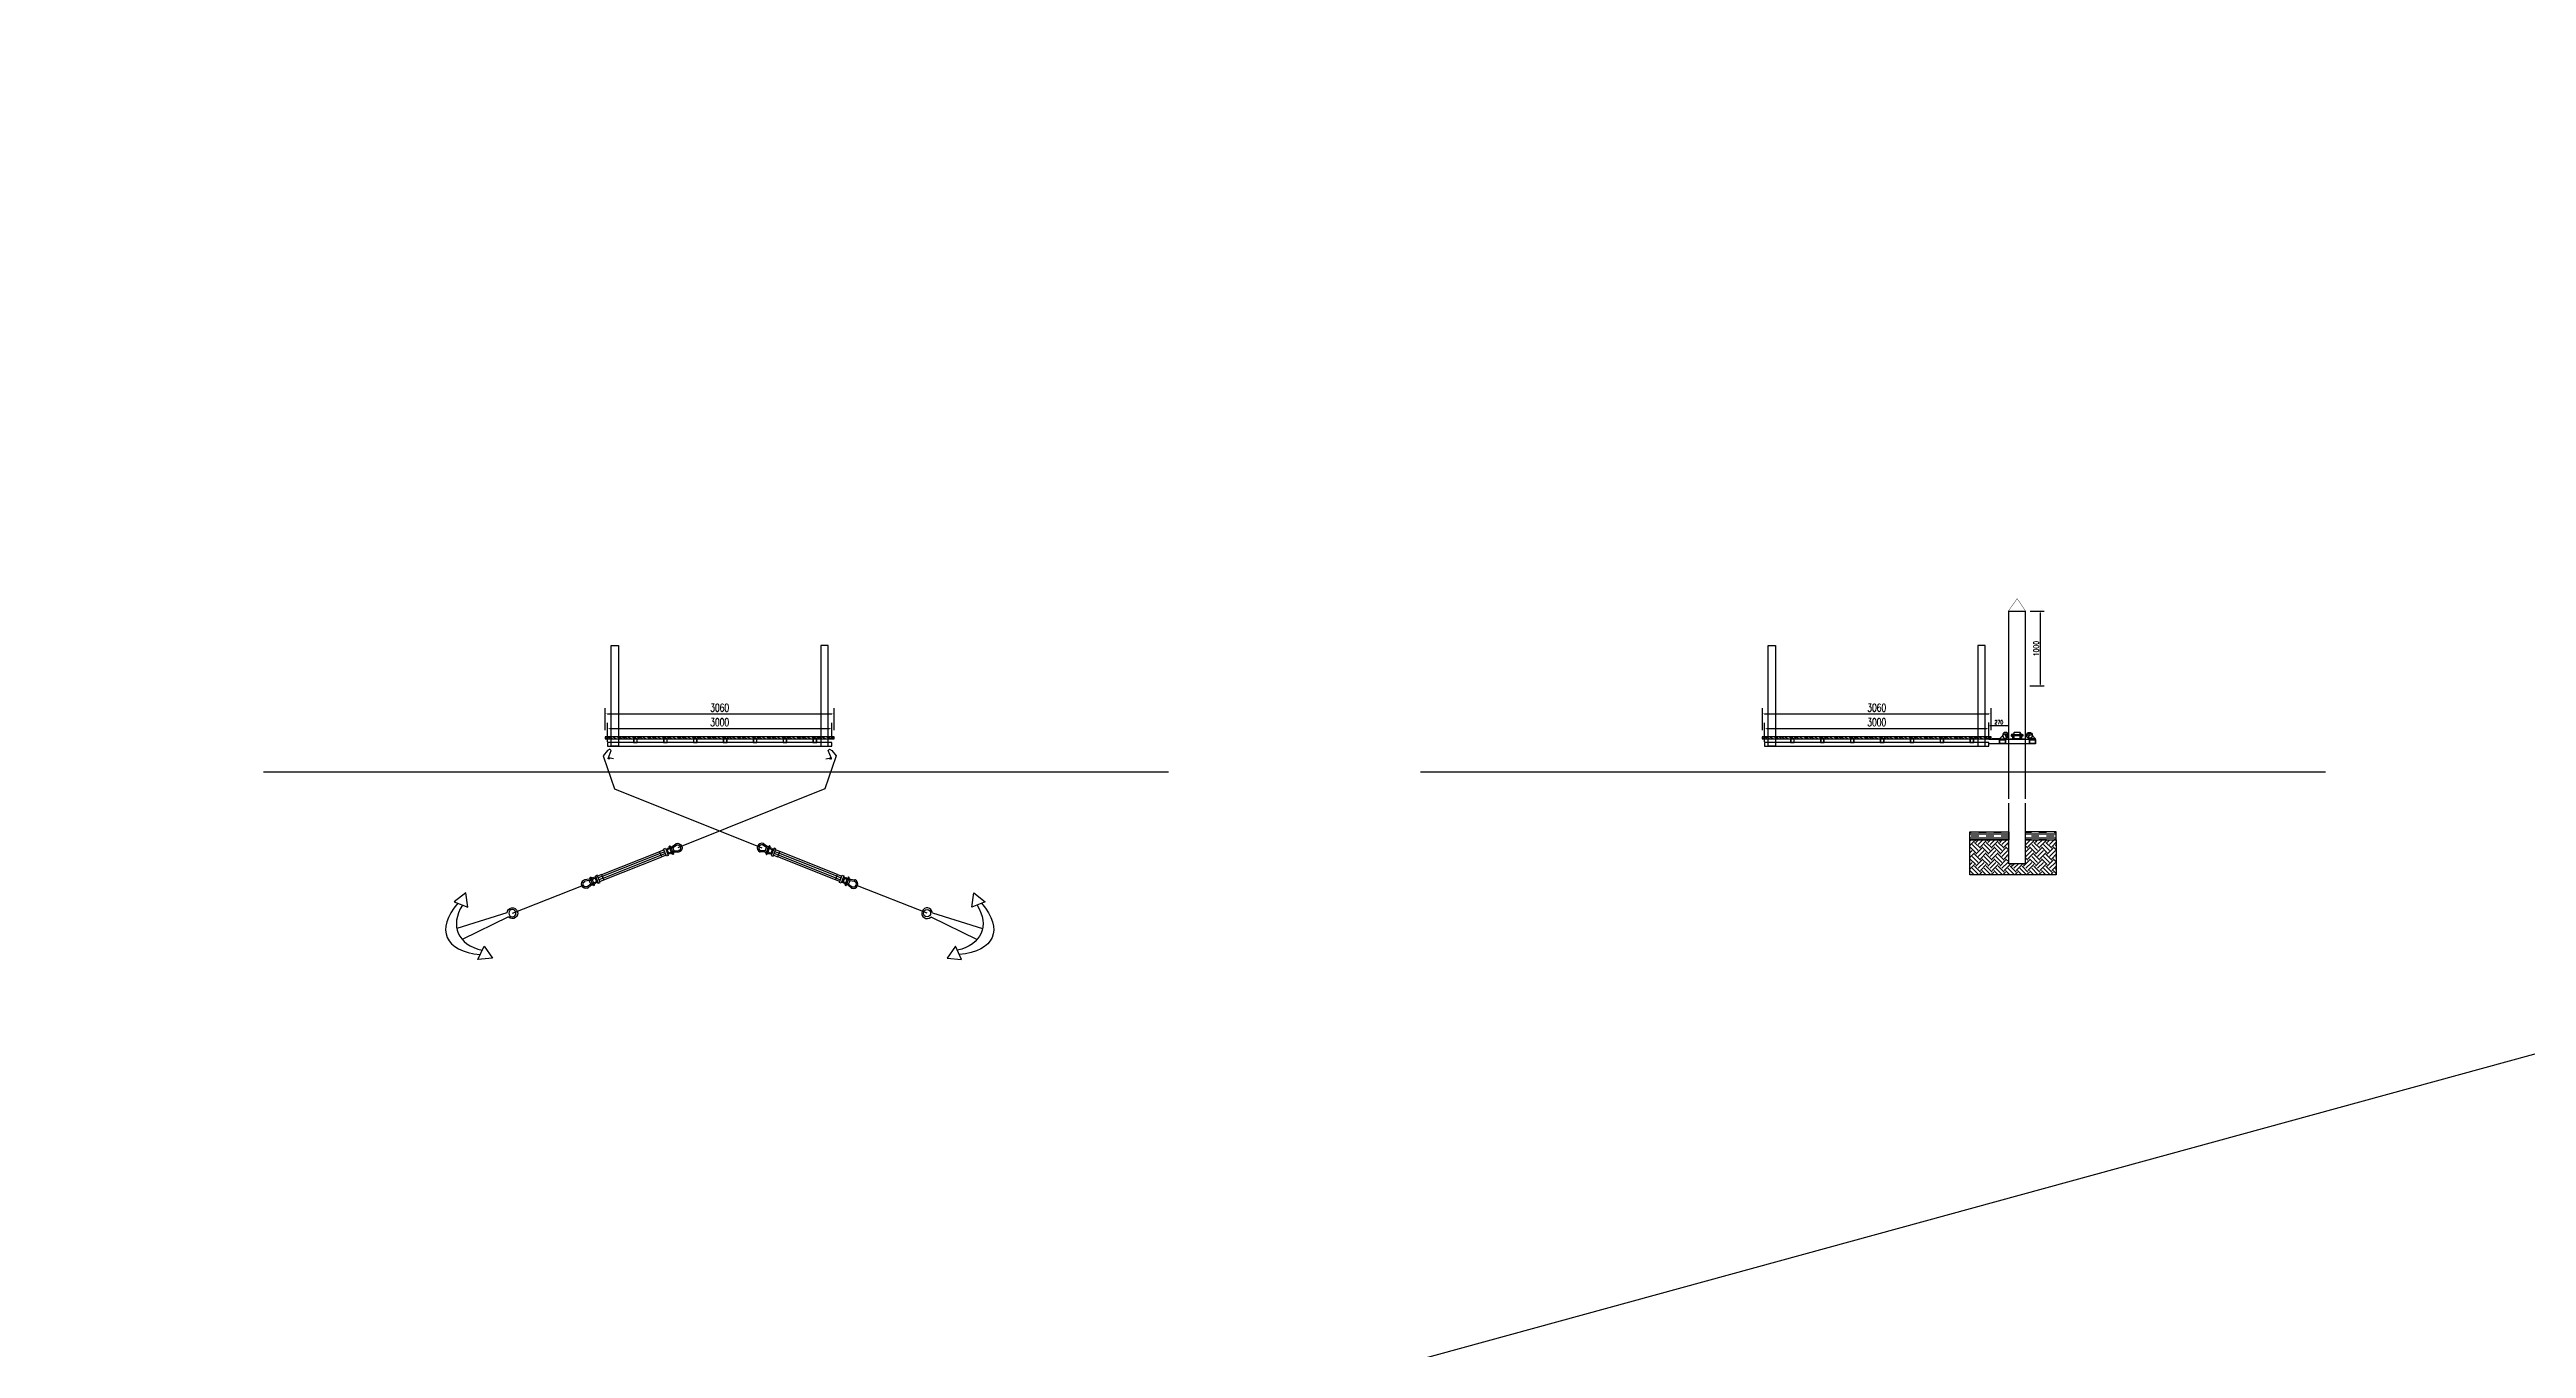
# Model space of a CAD drawing. Header units: millimetres. Extents: x -1905078 to 890385, y 1304549 to 3975677.
# Drawn here: x -1528498 to -1495363, y 1460455 to 1477843 of the extents above; entities that cross this region are included whole.
import ezdxf

# ---------------------------------------------------------------- set-up
doc = ezdxf.new("R2010")
doc.units = ezdxf.units.MM
doc.header["$LTSCALE"] = 1000
for name, pattern in [('ACAD_ISO03W100', [30, 12, -18]), ('CENTER2', [28.575, 19.05, -3.175, 3.175, -3.175]), ('DASH', [0.35, 0.25, -0.1]), ('DASHED2', [9.525, 6.35, -3.175])]:
    doc.linetypes.add(name, pattern=pattern)
doc.layers.get('0').update_dxf_attribs({"linetype": 'CONTINUOUS'})
doc.layers.get('DEFPOINTS').update_dxf_attribs({"linetype": 'CONTINUOUS'})
for name, color, linetype in [('L-WATER水景', 5, 'CONTINUOUS'), ('PUB_DIM', 3, 'CONTINUOUS'), ('SPACE_HOLE', 3, 'CONTINUOUS'), ('W-PLASTIC_RAILINGS塑木栏杆', 6, 'CONTINUOUS'), ('W-STEEL_FRAME钢架', 3, 'CONTINUOUS'), ('W-STEEL_KEEL钢龙骨', 5, 'CONTINUOUS'), ('W-WOOD_FLOOR木地板', 30, 'CONTINUOUS'), ('ZJ', 251, 'CONTINUOUS'), ('结构', 1, 'CONTINUOUS')]:
    doc.layers.add(name, color=color, linetype=linetype)
doc.styles.add('STANDARD_T3', font='simplex.shx', dxfattribs={"width": 0.7, "bigfont": 'gbcbig.shx'})
doc.dimstyles.new('W&&15', dxfattribs={"dimtxt": 52.5, "dimasz": 15, "dimexe": 37.5, "dimexo": 45, "dimgap": 15, "dimtad": 1, "dimdec": 0, "dimzin": 0, "dimdsep": 46, "dimtxsty": 'STANDARD_T3', "dimcen": 0.09, "dimclrd": 1, "dimclre": 1, "dimclrt": 7, "dimazin": 2, "dimtfac": 1, "dimtdec": 0, "dimtix": 1, "dimtmove": 2, "dimatfit": 3, "dimfxl": 100, "dimtolj": 1, "dimtzin": 0, "dimarcsym": 0})
doc.dimstyles.new('W&&20', dxfattribs={"dimtxt": 70, "dimasz": 20, "dimexe": 50, "dimexo": 60, "dimgap": 20, "dimtad": 1, "dimdec": 0, "dimzin": 0, "dimdsep": 46, "dimtxsty": 'STANDARD_T3', "dimcen": 0.09, "dimclrd": 1, "dimclre": 1, "dimclrt": 7, "dimazin": 2, "dimtfac": 1, "dimtdec": 0, "dimtix": 1, "dimtmove": 2, "dimatfit": 3, "dimfxl": 100, "dimtolj": 1, "dimtzin": 0, "dimarcsym": 0})
doc.dimstyles.new('W&&30', dxfattribs={"dimtxt": 105, "dimasz": 30, "dimexe": 75, "dimexo": 90, "dimgap": 30, "dimtad": 1, "dimdec": 0, "dimzin": 0, "dimdsep": 46, "dimtxsty": 'STANDARD_T3', "dimcen": 0.09, "dimclrd": 1, "dimclre": 1, "dimclrt": 7, "dimazin": 2, "dimtfac": 1, "dimtdec": 0, "dimtix": 1, "dimtmove": 2, "dimatfit": 3, "dimfxl": 100, "dimtolj": 1, "dimtzin": 0, "dimarcsym": 0})

# ---------------------------------------------------------------- blocks, each defined once
blk = doc.blocks.new('*D93')
at = {"color": 1, "lineweight": -2, "transparency": 16777216}
for p, q in [((-1521033, 1468577), (-1521033, 1468831)), ((-1521003, 1468756), (-1518063, 1468756)), ((-1518033, 1468607), (-1518033, 1468831))]:
    blk.add_line(p, q, dxfattribs=at)
at = {"color": 1, "transparency": 16777216}
for points in [[(-1521003, 1468761), (-1521003, 1468751), (-1521033, 1468756)], [(-1518063, 1468761), (-1518063, 1468751), (-1518033, 1468756)]]:
    blk.add_solid(points, dxfattribs=at)
at = {"layer": 'DEFPOINTS', "color": 0, "transparency": 16777216}
for p in [(-1518033, 1468756), (-1518033, 1468517), (-1521033, 1468487)]:
    blk.add_point(p, dxfattribs=at)
at = {"color": 7, "transparency": 16777216, "insert": (-1519533, 1468838), "char_height": 105, "attachment_point": 5, "style": 'STANDARD_T3'}
blk.add_mtext('\\A1;3000', dxfattribs=at)
blk = doc.blocks.new('SB0210')
at = {"color": 7}
for p, q in [((30, 22), (1, 30)), ((29, 14), (1, 20)), ((29, 14), (62, 14)), ((62, 22), (30, 22)), ((62, 14), (62, 22)), ((597, 14), (597, 22)), ((597, 22), (629, 22)), ((630, 14), (597, 14)), ((629, 22), (658, 29)), ((630, 14), (658, 19)), ((29, -11), (2, -20)), ((30, -19), (2, -29)), ((62, -11), (29, -11)), ((597, -19), (597, -12)), ((597, -12), (630, -12)), ((629, -19), (597, -19)), ((629, -19), (657, -30)), ((630, -12), (658, -20))]:
    blk.add_line(p, q, dxfattribs=at)
at = {"color": 4}
for p, q in [((29, -11), (29, 14)), ((70, 8), (78, 8)), ((121, 8), (91, 8)), ((538, 8), (568, 8)), ((589, 8), (581, 8)), ((630, -12), (630, 14)), ((70, -5), (78, -5)), ((122, -5), (91, -5)), ((538, -5), (568, -5)), ((589, -5), (581, -5))]:
    blk.add_line(p, q, dxfattribs=at)
at = {"color": 6}
for p, q in [((41, -25), (41, 27)), ((50, -25), (50, 28)), ((609, -25), (609, 28)), ((618, -26), (618, 26))]:
    blk.add_line(p, q, dxfattribs=at)
for p, q in [((70, 14), (62, 14)), ((78, 21), (70, 21)), ((70, 21), (70, 14)), ((70, 14), (70, -11)), ((91, 27), (78, 27)), ((78, 27), (78, 21)), ((78, 21), (78, -18)), ((91, 21), (91, 27)), ((122, 21), (91, 21)), ((91, -18), (91, 21)), ((537, 21), (121, 21)), ((538, 8), (121, 8)), ((122, -18), (122, 21)), ((538, -18), (537, 21)), ((537, 21), (568, 21)), ((568, 21), (568, 27)), ((568, 27), (581, 27)), ((568, -18), (568, 21)), ((581, 27), (581, 21)), ((581, 21), (589, 21)), ((581, 21), (581, -18)), ((589, 21), (589, 14)), ((589, 14), (598, 14)), ((589, 14), (589, -11)), ((30, -19), (62, -19)), ((62, -19), (62, -11)), ((62, -11), (70, -11)), ((70, -11), (70, -18)), ((70, -18), (78, -18)), ((78, -18), (78, -24)), ((78, -24), (91, -24)), ((91, -24), (91, -18)), ((91, -18), (122, -18)), ((538, -5), (122, -5)), ((538, -18), (122, -18)), ((568, -18), (538, -18)), ((568, -24), (568, -18)), ((581, -24), (568, -24)), ((589, -18), (581, -18)), ((581, -18), (581, -24)), ((597, -12), (589, -11)), ((589, -11), (589, -18))]:
    blk.add_line(p, q)
at = {"color": 7}
for centre, radius, start, end in [((0, 0), 30, 93.2906, 265.3301), ((0, 0), 20, 94.4761, 262.9659), ((-1, 20), 10, 75.19, 93.2906), ((-1, 10), 10, 79.0739, 94.4761), ((660, 20), 10, 86.6579, 104.7584), ((660, 10), 10, 85.4723, 100.8746), ((659, 0), 30, 274.6184, 86.6579), ((659, 0), 20, 276.9826, 85.4723), ((-1, -10), 10, 262.9659, 286.6022), ((-2, -20), 10, 265.3301, 290.2049), ((661, -20), 10, 249.7436, 274.6184), ((660, -10), 10, 253.3463, 276.9826)]:
    blk.add_arc(centre, radius, start, end, dxfattribs=at)
at = {"color": 6}
for centre, radius, start, end in [((45, 27), 4.57, 10.5638, 190.32), ((614, 27), 4.57, 349.6285, 169.3847), ((45, -25), 4.6, 185.0754, 5.0754), ((614, -25), 4.6, 174.8731, 354.8731)]:
    blk.add_arc(centre, radius, start, end, dxfattribs=at)
blk = doc.blocks.new('MAO')
at = {"color": 5}
for p, q in [((263, 147), (240, 242)), ((240, 242), (334, 214)), ((334, 214), (263, 147)), ((33, 15), (383, 41)), ((33, -14), (377, -39)), ((257, -135), (235, -230)), ((329, -202), (257, -135)), ((235, -230), (329, -202))]:
    blk.add_line(p, q, dxfattribs=at)
blk.add_circle((0, 0), 24.2, dxfattribs=at)
blk.add_arc((0, 0), 35.6, 24.7518, 335.2482, dxfattribs=at)
at = {"color": 5, "extrusion": (0, 0, -1)}
for major_axis, ratio, start_param, end_param in [((479, 0), 0.561367, 5.641862, 6.962221), ((-558, 0), 0.481769, 2.390642, 3.92559)]:
    blk.add_ellipse((-93, 13), major_axis=major_axis, ratio=ratio, start_param=start_param, end_param=end_param, dxfattribs=at)
blk = doc.blocks.new('*U94')
at = {"layer": 'W-STEEL_KEEL钢龙骨'}
for points in [[(-25, -25), (25, -25), (25, 25), (-25, 25)], [(-22, -22), (22, -22), (22, 22), (-22, 22)]]:
    blk.add_lwpolyline(points, close=True, dxfattribs=at)
blk = doc.blocks.new('*U95')
at = {"layer": 'SPACE_HOLE', "color": 0, "linetype": 'ByBlock', "lineweight": -2, "transparency": 16777216}
for p in [(0, 0), (400, 0), (800, 0), (1200, 0), (1600, 0), (2000, 0), (2400, 0)]:
    blk.add_blockref('*U94', p, dxfattribs=at)
blk = doc.blocks.new('*D96')
at = {"color": 1, "lineweight": -2, "transparency": 16777216}
for p, q in [((-1521063, 1468732), (-1521063, 1469025)), ((-1521033, 1468950), (-1518033, 1468950)), ((-1518003, 1468732), (-1518003, 1469025))]:
    blk.add_line(p, q, dxfattribs=at)
at = {"color": 1, "transparency": 16777216}
for points in [[(-1521033, 1468955), (-1521033, 1468945), (-1521063, 1468950)], [(-1518033, 1468955), (-1518033, 1468945), (-1518003, 1468950)]]:
    blk.add_solid(points, dxfattribs=at)
at = {"layer": 'DEFPOINTS', "color": 0, "transparency": 16777216}
for p in [(-1518003, 1468950), (-1521063, 1468642), (-1518003, 1468642)]:
    blk.add_point(p, dxfattribs=at)
at = {"color": 7, "transparency": 16777216, "insert": (-1519533, 1469032), "char_height": 105, "attachment_point": 5, "style": 'STANDARD_T3'}
blk.add_mtext('\\A1;3060', dxfattribs=at)
blk = doc.blocks.new('5632.')
for p, q in [((865973, -129945), (865996, -129992)), ((865981, -129929), (865974, -129939)), ((866076, -129992), (866014, -129930))]:
    blk.add_line(p, q)
at = {"color": 0}
for p, q in [((866007, -129927), (865984, -129927)), ((866076, -129992), (865996, -129992)), ((865996, -129992), (865996, -130002)), ((865996, -130002), (866076, -130002)), ((866076, -130002), (866076, -129992))]:
    blk.add_line(p, q, dxfattribs=at)
for radius in [40, 6]:
    blk.add_circle((865996, -129947), radius)
for centre, radius, start, end in [((865977, -129943), 5, 133.9435, 206), ((865984, -129932), 5, 90, 133.9435), ((866007, -129937), 10, 45, 90)]:
    blk.add_arc(centre, radius, start, end)
blk = doc.blocks.new('*D141')
at = {"layer": 'DEFPOINTS', "color": 0, "transparency": 16777216}
for p in [(-1502555, 1468617, 0), (-1502286, 1468796), (-1502286, 1468617, 0)]:
    blk.add_point(p, dxfattribs=at)
at = {"layer": 'PUB_DIM', "color": 1, "lineweight": -2, "transparency": 16777216}
for p, q in [((-1502555, 1468662), (-1502555, 1468834)), ((-1502540, 1468796), (-1502301, 1468796)), ((-1502286, 1468662), (-1502286, 1468834))]:
    blk.add_line(p, q, dxfattribs=at)
at = {"layer": 'PUB_DIM', "color": 1, "transparency": 16777216}
for points in [[(-1502540, 1468799), (-1502540, 1468794), (-1502555, 1468796)], [(-1502301, 1468799), (-1502301, 1468794), (-1502286, 1468796)]]:
    blk.add_solid(points, dxfattribs=at)
at = {"layer": 'PUB_DIM', "color": 7, "transparency": 16777216, "insert": (-1502421, 1468838), "char_height": 52.5, "attachment_point": 5, "style": 'STANDARD_T3'}
blk.add_mtext('\\A1;270', dxfattribs=at)
blk = doc.blocks.new('*D142')
at = {"layer": 'DEFPOINTS', "color": 0, "transparency": 16777216}
for p in [(-1502062, 1470324, 0), (-1501866, 1470324), (-1502067, 1469324, 0)]:
    blk.add_point(p, dxfattribs=at)
at = {"layer": 'PUB_DIM', "color": 1, "lineweight": -2, "transparency": 16777216}
for p, q in [((-1502002, 1470324), (-1501816, 1470324)), ((-1501866, 1469344), (-1501866, 1470304)), ((-1502007, 1469324), (-1501816, 1469324))]:
    blk.add_line(p, q, dxfattribs=at)
at = {"layer": 'PUB_DIM', "color": 1, "transparency": 16777216}
for points in [[(-1501869, 1470304), (-1501862, 1470304), (-1501866, 1470324)], [(-1501869, 1469344), (-1501862, 1469344), (-1501866, 1469324)]]:
    blk.add_solid(points, dxfattribs=at)
at = {"layer": 'PUB_DIM', "color": 7, "transparency": 16777216, "insert": (-1501921, 1469824), "char_height": 70, "attachment_point": 5, "rotation": 90, "style": 'STANDARD_T3'}
blk.add_mtext('\\A1;1000', dxfattribs=at)
blk = doc.blocks.new('*D147')
at = {"color": 1, "lineweight": -2, "transparency": 16777216}
for p, q in [((-1505555, 1468577), (-1505555, 1468831)), ((-1505525, 1468756), (-1502585, 1468756)), ((-1502555, 1468607), (-1502555, 1468831))]:
    blk.add_line(p, q, dxfattribs=at)
at = {"color": 1, "transparency": 16777216}
for points in [[(-1505525, 1468761), (-1505525, 1468751), (-1505555, 1468756)], [(-1502585, 1468761), (-1502585, 1468751), (-1502555, 1468756)]]:
    blk.add_solid(points, dxfattribs=at)
at = {"layer": 'DEFPOINTS', "color": 0, "transparency": 16777216}
for p in [(-1502555, 1468756), (-1502555, 1468517), (-1505555, 1468487)]:
    blk.add_point(p, dxfattribs=at)
at = {"color": 7, "transparency": 16777216, "insert": (-1504055, 1468838), "char_height": 105, "attachment_point": 5, "style": 'STANDARD_T3'}
blk.add_mtext('\\A1;3000', dxfattribs=at)
blk = doc.blocks.new('*U145')
at = {"layer": 'W-STEEL_KEEL钢龙骨'}
for points in [[(-25, -25), (25, -25), (25, 25), (-25, 25)], [(-22, -22), (22, -22), (22, 22), (-22, 22)]]:
    blk.add_lwpolyline(points, close=True, dxfattribs=at)
blk = doc.blocks.new('*U146')
at = {"layer": 'SPACE_HOLE', "color": 0, "linetype": 'ByBlock', "lineweight": -2, "transparency": 16777216}
for p in [(0, 0), (400, 0), (800, 0), (1200, 0), (1600, 0), (2000, 0), (2400, 0)]:
    blk.add_blockref('*U145', p, dxfattribs=at)
blk = doc.blocks.new('*D148')
at = {"color": 1, "lineweight": -2, "transparency": 16777216}
for p, q in [((-1505585, 1468732), (-1505585, 1469025)), ((-1505555, 1468950), (-1502555, 1468950)), ((-1502525, 1468732), (-1502525, 1469025))]:
    blk.add_line(p, q, dxfattribs=at)
at = {"color": 1, "transparency": 16777216}
for points in [[(-1505555, 1468955), (-1505555, 1468945), (-1505585, 1468950)], [(-1502555, 1468955), (-1502555, 1468945), (-1502525, 1468950)]]:
    blk.add_solid(points, dxfattribs=at)
at = {"layer": 'DEFPOINTS', "color": 0, "transparency": 16777216}
for p in [(-1502525, 1468950), (-1505585, 1468642), (-1502525, 1468642)]:
    blk.add_point(p, dxfattribs=at)
at = {"color": 7, "transparency": 16777216, "insert": (-1504055, 1469032), "char_height": 105, "attachment_point": 5, "style": 'STANDARD_T3'}
blk.add_mtext('\\A1;3060', dxfattribs=at)

msp = doc.modelspace()

# ---------------------------------------------------------------- hatches: boundary and pattern name
h = msp.add_hatch()
h.set_pattern_fill('土壤', color=256, scale=30, angle=45)
h.set_pattern_definition([(45, (-2809666.85, -464450.69), (0, 159.099026), [112.5, -112.5]), (45, (-2809696.68, -464420.86), (0, 159.099026), [112.5, -112.5]), (45, (-2809726.51, -464391.03), (0, 159.099026), [112.5, -112.5]), (135, (-2809726.51, -464371.14), (-159.099026, 3e-14), [112.5, -112.5]), (135, (-2809696.68, -464341.31), (-159.099026, 3e-14), [112.5, -112.5]), (135, (-2809666.85, -464311.48), (-159.099026, 3e-14), [112.5, -112.5])])
h.paths.add_polyline_path([(-1502286, 1467264.5), (-1502809.8, 1467264.5), (-1502809.8, 1466794.5), (-1501652.9, 1466794.5), (-1501652.9, 1467264.5), (-1502067, 1467264.5), (-1502067, 1466944.4), (-1502286, 1466944.4)])
at = {"layer": 'PUB_DIM'}
h = msp.add_hatch(dxfattribs=at)
h.set_pattern_fill('不能通行的沼泽地', color=256, scale=30)
h.set_pattern_definition([(0, (-2809566.07, -464425.5), (100.77696, 50.38848), [100.77696, -100.77696]), (0, (-2809666.85, -464400.304), (0, 50.38848), [])])
h.paths.add_polyline_path([(-1502286, 1467264.5), (-1502809.8, 1467264.5), (-1502809.8, 1467371), (-1502286, 1467371)])
h.paths.add_polyline_path([(-1502067, 1467264.5), (-1501652.9, 1467264.5), (-1501652.9, 1467371), (-1502067, 1467371)])
at = {"layer": 'W-WOOD_FLOOR木地板'}
h = msp.add_hatch(dxfattribs=at)
h.set_pattern_fill('木纹03', color=256, scale=100, angle=90)
h.set_pattern_definition([(90, (-3011888.98, -1010907.8), (-200, 200), [10, -190]), (180, (-3011958.98, -1010827.8), (-200, -200), [20, -180]), (135, (-3011938.98, -1010867.8), (-199.998082, 1e-14), [14.14, -42.42, 14.14, -28.28, 99, -85]), (135, (-3011878.98, -1010917.8), (-200, 1e-14), [14.142, -28.284, 14.142, -226.2]), (135, (-3011898.98, -1010847.8), (-200, 1e-14), [14.142, -268.700712]), (135, (-3011888.98, -1010827.8), (-200, 1e-14), [14.142, -268.700712]), (135, (-3011908.98, -1010857.8), (-200, 1e-14), [14.142, -268.700712]), (135, (-3011918.98, -1010867.8), (-200, 1e-14), [28.284, -254.558712]), (135, (-3012068.98, -1010817.8), (-200, 1e-14), [28.284, -254.558712]), (135, (-3011928.98, -1010887.8), (-200, 1e-14), [56.568, -226.274712]), (135, (-3011938.98, -1010897.8), (-200, 1e-14), [56.568, -226.274712]), (135, (-3011998.98, -1010767.8), (-200, 1e-14), [56.568, -226.274712]), (135, (-3011958.98, -1010907.8), (-200, 1e-14), [42.4264, -240.416312]), (135, (-3011988.98, -1010947.8), (-200, 1e-14), [42.4264, -240.416312]), (135, (-3011968.98, -1010927.8), (-200, 1e-14), [42.4264, -240.416312]), (135, (-3012028.98, -1010797.8), (-200, 1e-14), [70.71068, -212.132032]), (135, (-3012038.98, -1010817.8), (-200, 1e-14), [70.71068, -212.132032]), (135, (-3011988.98, -1010797.8), (-200, 1e-14), [98.994949, -183.847763]), (116.5650512, (-3011908.98, -1010887.8), (-8e-08, 200), [22.360678, -424.852916]), (116.5650512, (-3011968.98, -1010847.8), (-8e-08, 200), [22.360678, -424.852916]), (116.5650512, (-3011948.98, -1010857.8), (-8e-08, 200), [22.360678, -424.852916]), (116.5650512, (-3011888.98, -1010897.8), (-8e-08, 200), [44.72136, -402.492235]), (116.5650512, (-3011978.98, -1010857.8), (-8e-08, 200), [67.082039, -380.131556]), (116.5650512, (-3011988.98, -1010877.8), (-8e-08, 200), [89.442719, -357.770876]), (116.5650512, (-3011998.98, -1010897.8), (-8e-08, 200), [89.442719, -357.770876]), (116.5650512, (-3012058.98, -1010927.8), (-8e-08, 200), [89.442719, -357.770876]), (116.5650512, (-3012038.98, -1010927.8), (-8e-08, 200), [111.8034, -335.410195]), (116.5650512, (-3012018.98, -1010917.8), (-8e-08, 200), [111.8034, -335.410195]), (153.4349488, (-3011938.98, -1010847.8), (-200, 1e-08), [22.360678, -424.852916]), (153.4349488, (-3011918.98, -1010877.8), (-200, 1e-08), [22.360678, -424.852916]), (153.4349488, (-3011888.98, -1010907.8), (-200, 1e-08), [44.72136, -402.492235]), (153.4349488, (-3011918.98, -1010847.8), (-200, 1e-08), [44.72136, -402.492235]), (153.4349488, (-3011878.98, -1010927.8), (-200, 1e-08), [67.082039, -380.131556]), (153.4349488, (-3011878.98, -1010947.8), (-200, 1e-08), [89.442719, -357.770876]), (153.4349488, (-3011888.98, -1010767.8), (-200, 1e-08), [89.442719, -357.770876]), (153.4349488, (-3011908.98, -1010837.8), (-200, 1e-08), [89.442719, -357.770876]), (153.4349488, (-3011888.98, -1010797.8), (-200, 1e-08), [111.8034, -335.410195]), (153.4349488, (-3011898.98, -1010817.8), (-200, 1e-08), [111.8034, -335.410195])])
h.paths.add_polyline_path([(-1518002.6, 1468642.3), (-1521062.6, 1468642.3), (-1521062.6, 1468617.3), (-1518002.6, 1468617.3)])
h = msp.add_hatch(dxfattribs=at)
h.set_pattern_fill('木纹03', color=256, scale=100, angle=90)
h.set_pattern_definition([(90, (-2996411.86, -1010907.8), (-200, 200), [10, -190]), (180, (-2996481.86, -1010827.8), (-200, -200), [20, -180]), (135, (-2996461.86, -1010867.8), (-199.998082, 1e-14), [14.14, -42.42, 14.14, -28.28, 99, -85]), (135, (-2996401.86, -1010917.8), (-200, 1e-14), [14.142, -28.284, 14.142, -226.2]), (135, (-2996421.86, -1010847.8), (-200, 1e-14), [14.142, -268.700712]), (135, (-2996411.86, -1010827.8), (-200, 1e-14), [14.142, -268.700712]), (135, (-2996431.86, -1010857.8), (-200, 1e-14), [14.142, -268.700712]), (135, (-2996441.86, -1010867.8), (-200, 1e-14), [28.284, -254.558712]), (135, (-2996591.86, -1010817.8), (-200, 1e-14), [28.284, -254.558712]), (135, (-2996451.86, -1010887.8), (-200, 1e-14), [56.568, -226.274712]), (135, (-2996461.86, -1010897.8), (-200, 1e-14), [56.568, -226.274712]), (135, (-2996521.86, -1010767.8), (-200, 1e-14), [56.568, -226.274712]), (135, (-2996481.86, -1010907.8), (-200, 1e-14), [42.4264, -240.416312]), (135, (-2996511.86, -1010947.8), (-200, 1e-14), [42.4264, -240.416312]), (135, (-2996491.86, -1010927.8), (-200, 1e-14), [42.4264, -240.416312]), (135, (-2996551.86, -1010797.8), (-200, 1e-14), [70.71068, -212.132032]), (135, (-2996561.86, -1010817.8), (-200, 1e-14), [70.71068, -212.132032]), (135, (-2996511.86, -1010797.8), (-200, 1e-14), [98.994949, -183.847763]), (116.5650512, (-2996431.86, -1010887.8), (-8e-08, 200), [22.360678, -424.852916]), (116.5650512, (-2996491.86, -1010847.8), (-8e-08, 200), [22.360678, -424.852916]), (116.5650512, (-2996471.86, -1010857.8), (-8e-08, 200), [22.360678, -424.852916]), (116.5650512, (-2996411.86, -1010897.8), (-8e-08, 200), [44.72136, -402.492235]), (116.5650512, (-2996501.86, -1010857.8), (-8e-08, 200), [67.082039, -380.131556]), (116.5650512, (-2996511.86, -1010877.8), (-8e-08, 200), [89.442719, -357.770876]), (116.5650512, (-2996521.86, -1010897.8), (-8e-08, 200), [89.442719, -357.770876]), (116.5650512, (-2996581.86, -1010927.8), (-8e-08, 200), [89.442719, -357.770876]), (116.5650512, (-2996561.86, -1010927.8), (-8e-08, 200), [111.8034, -335.410195]), (116.5650512, (-2996541.86, -1010917.8), (-8e-08, 200), [111.8034, -335.410195]), (153.4349488, (-2996461.86, -1010847.8), (-200, 1e-08), [22.360678, -424.852916]), (153.4349488, (-2996441.86, -1010877.8), (-200, 1e-08), [22.360678, -424.852916]), (153.4349488, (-2996411.86, -1010907.8), (-200, 1e-08), [44.72136, -402.492235]), (153.4349488, (-2996441.86, -1010847.8), (-200, 1e-08), [44.72136, -402.492235]), (153.4349488, (-2996401.86, -1010927.8), (-200, 1e-08), [67.082039, -380.131556]), (153.4349488, (-2996401.86, -1010947.8), (-200, 1e-08), [89.442719, -357.770876]), (153.4349488, (-2996411.86, -1010767.8), (-200, 1e-08), [89.442719, -357.770876]), (153.4349488, (-2996431.86, -1010837.8), (-200, 1e-08), [89.442719, -357.770876]), (153.4349488, (-2996411.86, -1010797.8), (-200, 1e-08), [111.8034, -335.410195]), (153.4349488, (-2996421.86, -1010817.8), (-200, 1e-08), [111.8034, -335.410195])])
h.paths.add_polyline_path([(-1502525.5, 1468642.3), (-1505585.5, 1468642.3), (-1505585.5, 1468617.3), (-1502525.5, 1468617.3)])

# ---------------------------------------------------------------- linework, layer by layer
at = {"color": 0}
for p, q in [((-1501932.3, 1468607.3, 0), (-1502555.5, 1468607.3, 0)), ((-1501932.3, 1468547.3, 0), (-1502555.5, 1468547.3, 0))]:
    msp.add_line(p, q, dxfattribs=at)
at = {"linetype": 'DASHED2'}
for p, q in [((-1502379.3, 1468607.3, 0), (-1502379.3, 1468617.3, 0)), ((-1502365.3, 1468607.3, 0), (-1502365.3, 1468617.3, 0)), ((-1501959.3, 1468607.3, 0), (-1501959.3, 1468617.3, 0)), ((-1501945.3, 1468607.3, 0), (-1501945.3, 1468617.3, 0))]:
    msp.add_line(p, q, dxfattribs=at)
at = {"color": 3, "linetype": 'CENTER2', "ltscale": 0.5}
for p, q in [((-1502372.3, 1468602.3, 0), (-1502372.3, 1468622.3, 0)), ((-1501952.3, 1468602.3, 0), (-1501952.3, 1468622.3, 0))]:
    msp.add_line(p, q, dxfattribs=at)
for p, q in [((-1502012.3, 1468607.3, 0), (-1502332.3, 1468607.3, 0)), ((-1502250, 1468667, 0), (-1502243, 1468667, 0)), ((-1502243, 1468656, 0), (-1502250, 1468656, 0)), ((-1502239, 1468660.5, 0), (-1502243, 1468663.8, 0)), ((-1502239, 1468658.2, 0), (-1502243, 1468661.5, 0)), ((-1502218.5, 1468621.3, 0), (-1502218.5, 1468701.3, 0)), ((-1502134.5, 1468621.3, 0), (-1502134.5, 1468701.3, 0)), ((-1502129.8, 1468656, 0), (-1502129.8, 1468668, 0)), ((-1502114, 1468660.5, 0), (-1502110, 1468663.8, 0)), ((-1502114, 1468658.2, 0), (-1502110, 1468661.5, 0)), ((-1502103, 1468667, 0), (-1502110, 1468667, 0)), ((-1502110, 1468656, 0), (-1502103, 1468656, 0)), ((-1502101, 1468654.5, 0), (-1502101, 1468668.5, 0)), ((-1522306.1, 1466281.6), (-1521376.3, 1466649.6)), ((-1516759.1, 1466281.6), (-1517688.9, 1466649.6))]:
    msp.add_line(p, q)
at = {"color": 4}
for p, q in [((-1502252, 1468661.5, 0), (-1502256, 1468661.5, 0)), ((-1502252, 1468667.5, 0), (-1502255, 1468667.5, 0)), ((-1502255, 1468655.5, 0), (-1502252, 1468655.5, 0))]:
    msp.add_line(p, q, dxfattribs=at)
at = {"color": 1}
for p, q in [((-1502236, 1468669, 0), (-1502226, 1468669, 0)), ((-1502226, 1468655, 0), (-1502236, 1468655, 0)), ((-1502117, 1468669, 0), (-1502127, 1468669, 0)), ((-1502117, 1468655, 0), (-1502127, 1468655, 0))]:
    msp.add_line(p, q, dxfattribs=at)
at = {"color": 6, "linetype": 'ACAD_ISO03W100'}
for p, q in [((-1502117, 1468668, 0), (-1502236, 1468668, 0)), ((-1502117, 1468656, 0), (-1502236, 1468656, 0))]:
    msp.add_line(p, q, dxfattribs=at)
at = {"color": 2}
for p, q in [((-1502236, 1468662, 0), (-1502226, 1468662, 0)), ((-1502127, 1468662, 0), (-1502117, 1468662, 0))]:
    msp.add_line(p, q, dxfattribs=at)
at = {"const_width": 5, "elevation": 0}
msp.add_lwpolyline([(-1502296, 1470207.3), (-1502296, 1470324.3), (-1502176.5, 1470491.7), (-1502062, 1470324.3), (-1502062, 1470207.3)], dxfattribs=at)
at = {"elevation": 0}
for points in [[(-1502512.5, 1468609.3), (-1502412.5, 1468609.3), (-1502412.5, 1468617.3), (-1502512.5, 1468617.3)], [(-1502256, 1468656.5), (-1502254, 1468654.5), (-1502254, 1468668.5), (-1502256, 1468666.5)], [(-1502252, 1468653), (-1502252, 1468656), (-1502252, 1468667), (-1502252, 1468670)], [(-1502131.5, 1468624.3), (-1502131.5, 1468698.3), (-1502134.5, 1468701.3), (-1502218.5, 1468701.3), (-1502221.5, 1468698.3), (-1502221.5, 1468624.3), (-1502218.5, 1468621.3), (-1502134.5, 1468621.3)], [(-1502101, 1468653), (-1502101, 1468656), (-1502101, 1468667), (-1502101, 1468670)]]:
    msp.add_lwpolyline(points, close=True, dxfattribs=at)
for points in [[(-1502221, 1468617.3), (-1502132, 1468617.3, 0.4142136), (-1502127, 1468622.3), (-1502127, 1468682.3), (-1502117, 1468682.3), (-1502117, 1468622.3, 0.4142136), (-1502112, 1468617.3), (-1502080, 1468617.3), (-1502080, 1468607.3), (-1502273, 1468607.3), (-1502273, 1468617.3), (-1502241, 1468617.3, 0.4142136), (-1502236, 1468622.3), (-1502236, 1468682.3)], [(-1502236, 1468682.3), (-1502226, 1468682.3), (-1502226, 1468622.3, 0.4142136), (-1502221, 1468617.3)]]:
    msp.add_lwpolyline(points, format="xyb", dxfattribs=at)
for points in [[(-1502254, 1468654.5), (-1502252, 1468654.5), (-1502252, 1468668.5), (-1502254, 1468668.5)], [(-1502239, 1468675), (-1502239, 1468647), (-1502236, 1468647), (-1502236, 1468675), (-1502239, 1468675), (-1502239, 1468674)], [(-1502114, 1468675), (-1502114, 1468647), (-1502117, 1468647), (-1502117, 1468675), (-1502114, 1468675), (-1502114, 1468674)], [(-1502067, 1467264.5), (-1501652.9, 1467264.5), (-1501652.9, 1466794.5), (-1502809.8, 1466794.5), (-1502809.8, 1467264.5), (-1502286, 1467264.5)]]:
    msp.add_lwpolyline(points, dxfattribs=at)
for points in [[(-1502250, 1468650), (-1502243, 1468650), (-1502243, 1468651), (-1502239, 1468651), (-1502239, 1468672), (-1502243, 1468672), (-1502243, 1468651), (-1502243, 1468673), (-1502250, 1468673, 0.6666667), (-1502250, 1468667, 0.3636364), (-1502250, 1468656, 0.6666667)], [(-1502103, 1468650), (-1502110, 1468650), (-1502110, 1468651), (-1502114, 1468651), (-1502114, 1468672), (-1502110, 1468672), (-1502110, 1468651), (-1502110, 1468673), (-1502103, 1468673, -0.6666667), (-1502103, 1468667, -0.3636364), (-1502103, 1468656, -0.6666667)]]:
    msp.add_lwpolyline(points, format="xyb", close=True, dxfattribs=at)
for points in [[(-1520952.6, 1468346.5), (-1520999.1, 1468357.3), (-1521009.3, 1468347.5), (-1521016.9, 1468345.4), (-1521021.9, 1468355.7), (-1521014.8, 1468365.5), (-1521012.4, 1468365), (-1521015.2, 1468354), (-1521020.8, 1468346), (-1521026.4, 1468348.7), (-1521026.8, 1468354.4), (-1520983.6, 1468460.5), (-1521000.9, 1468478.5), (-1521032, 1468460.2), (-1521092.2, 1468387.3), (-1521085.2, 1468375.2), (-1520938, 1467947.1), (-1518970.4, 1467157.3)], [(-1518112.6, 1468346.5), (-1518066.1, 1468357.3), (-1518055.9, 1468347.5), (-1518048.3, 1468345.4), (-1518043.3, 1468355.7), (-1518050.4, 1468365.5), (-1518052.8, 1468365), (-1518050, 1468354), (-1518044.4, 1468346), (-1518038.8, 1468348.7), (-1518038.5, 1468354.4), (-1518081.6, 1468460.5), (-1518064.3, 1468478.5), (-1518033.2, 1468460.2), (-1517973.1, 1468387.3), (-1517980, 1468375.2), (-1518127.2, 1467947.1), (-1520094.9, 1467157.3)]]:
    msp.add_lwpolyline(points)
at = {"layer": 'L-WATER水景'}
for p, q in [((-1525634.4, 1468172.3), (-1513528.6, 1468172.3)), ((-1510157.3, 1468172.3), (-1498051.5, 1468172.3))]:
    msp.add_line(p, q, dxfattribs=at)
at = {"layer": 'PUB_DIM', "elevation": 0}
for points in [[(-1502286, 1467264.5), (-1502809.8, 1467264.5), (-1502809.8, 1467371), (-1502286, 1467371)], [(-1502067, 1467264.5), (-1501652.9, 1467264.5), (-1501652.9, 1467371), (-1502067, 1467371)]]:
    msp.add_lwpolyline(points, close=True, dxfattribs=at)
at = {"layer": 'SPACE_HOLE'}
for points in [[(-1521032.6, 1468517.3), (-1518032.6, 1468517.3), (-1518032.6, 1468567.3), (-1521032.6, 1468567.3)], [(-1505555.5, 1468517.3), (-1502555.5, 1468517.3), (-1502555.5, 1468567.3), (-1505555.5, 1468567.3)]]:
    msp.add_lwpolyline(points, close=True, dxfattribs=at)
at = {"layer": 'W-PLASTIC_RAILINGS塑木栏杆', "elevation": 0}
for points in [[(-1520884.6, 1468517.3), (-1520984.6, 1468517.3), (-1520984.6, 1469867.3), (-1520884.6, 1469867.3)], [(-1505407.5, 1468517.3), (-1505507.5, 1468517.3), (-1505507.5, 1469867.3), (-1505407.5, 1469867.3)]]:
    msp.add_lwpolyline(points, close=True, dxfattribs=at)
at = {"layer": 'W-PLASTIC_RAILINGS塑木栏杆'}
for points in [[(-1518180.6, 1468517.3), (-1518080.6, 1468517.3), (-1518080.6, 1469867.3), (-1518180.6, 1469867.3)], [(-1502703.5, 1468517.3), (-1502603.5, 1468517.3), (-1502603.5, 1469867.3), (-1502703.5, 1469867.3)]]:
    msp.add_lwpolyline(points, close=True, dxfattribs=at)
at = {"layer": 'W-STEEL_FRAME钢架', "linetype": 'DASH', "ltscale": 0.5, "elevation": 0}
for points in [[(-1502412.3, 1468547.3), (-1502412.3, 1468607.3), (-1502332.3, 1468607.3), (-1502332.3, 1468547.3)], [(-1502407.3, 1468552.3), (-1502407.3, 1468602.3), (-1502337.3, 1468602.3), (-1502337.3, 1468552.3)], [(-1502012.3, 1468547.3), (-1502012.3, 1468607.3), (-1501932.3, 1468607.3), (-1501932.3, 1468547.3)], [(-1502007.3, 1468552.3), (-1502007.3, 1468602.3), (-1501937.3, 1468602.3), (-1501937.3, 1468552.3)]]:
    msp.add_lwpolyline(points, close=True, dxfattribs=at)
at = {"layer": 'W-WOOD_FLOOR木地板'}
for points in [[(-1521062.6, 1468617.3), (-1518002.6, 1468617.3), (-1518002.6, 1468642.3), (-1521062.6, 1468642.3)], [(-1505585.5, 1468617.3), (-1502525.5, 1468617.3), (-1502525.5, 1468642.3), (-1505585.5, 1468642.3)]]:
    msp.add_lwpolyline(points, close=True, dxfattribs=at)
at = {"layer": 'ZJ', "color": 1, "linetype": 'Continuous', "elevation": 0}
for points in [[(-1502286, 1467812), (-1502286, 1470324.3), (-1502067, 1470324.3), (-1502067, 1467812)], [(-1502067, 1467756.7), (-1502067, 1466944.4), (-1502286, 1466944.4), (-1502286, 1467756.7)]]:
    msp.add_lwpolyline(points, dxfattribs=at)
at = {"layer": '结构'}
msp.add_line((-1905077.5, 1352095.5), (-1382729.3, 1495232.2), dxfattribs=at)

# ---------------------------------------------------------------- block references
at = {"xscale": -1}
msp.add_blockref('5632.', (-636336.5, 1598609.4, 0), dxfattribs=at)
msp.add_blockref('5632.', (-2368008.2, 1598609.4, 0))
at = {"yscale": 2, "zscale": 2}
for name, p, xscale, rotation in [('SB0210', (-1520094.9, 1467157.3), -2, 21.59094764238891), ('SB0210', (-1518970.4, 1467157.3), 2, 338.4090523576111), ('MAO', (-1522306.1, 1466281.6), -2, 21.59094764238891), ('MAO', (-1516759.1, 1466281.6), 2, 338.4090523576111)]:
    msp.add_blockref(name, p, dxfattribs=dict(at, xscale=xscale, rotation=rotation))
at = {"layer": 'SPACE_HOLE'}
for name, p in [('*U95', (-1520659.6, 1468592.3)), ('*U146', (-1505182.5, 1468592.3))]:
    msp.add_blockref(name, p, dxfattribs=at)

# ---------------------------------------------------------------- dimensions: what is measured, and where the dimension line sits
for base, p1, p2, picture, middle in [((-1518002.6, 1468949.6), (-1521062.6, 1468642.3), (-1518002.6, 1468642.3), '*D96', (-1519532.6, 1469032.1)), ((-1518032.6, 1468755.8), (-1521032.6, 1468487.3), (-1518032.6, 1468517.3), '*D93', (-1519532.6, 1468838.3)), ((-1502525.5, 1468949.6), (-1505585.5, 1468642.3), (-1502525.5, 1468642.3), '*D148', (-1504055.5, 1469032.1)), ((-1502555.5, 1468755.8), (-1505555.5, 1468487.3), (-1502555.5, 1468517.3), '*D147', (-1504055.5, 1468838.3))]:
    dim = msp.add_linear_dim(base=base, p1=p1, p2=p2, dimstyle='W&&30')
    dim.commit()
    dim.dimension.update_dxf_attribs({"geometry": picture, "text_midpoint": middle})
at = {"layer": 'PUB_DIM'}
dim = msp.add_linear_dim(base=(-1501865.6, 1470324.3, 0), p1=(-1502067, 1469324.3, 0), p2=(-1502062, 1470324.3, 0), angle=90, dimstyle='W&&20', dxfattribs=at)
dim.commit()
dim.dimension.update_dxf_attribs({"geometry": '*D142', "text_midpoint": (-1501920.6, 1469824.3, 0)})
dim = msp.add_linear_dim(base=(-1502285.985, 1468796.2601, 0), p1=(-1502555.4857, 1468617.2589), p2=(-1502285.985, 1468617.2589, 0), dimstyle='W&&15', dxfattribs=at)
dim.commit()
dim.dimension.update_dxf_attribs({"geometry": '*D141', "text_midpoint": (-1502420.7353, 1468837.5101, 0)})

doc.saveas('drawing.dxf')
